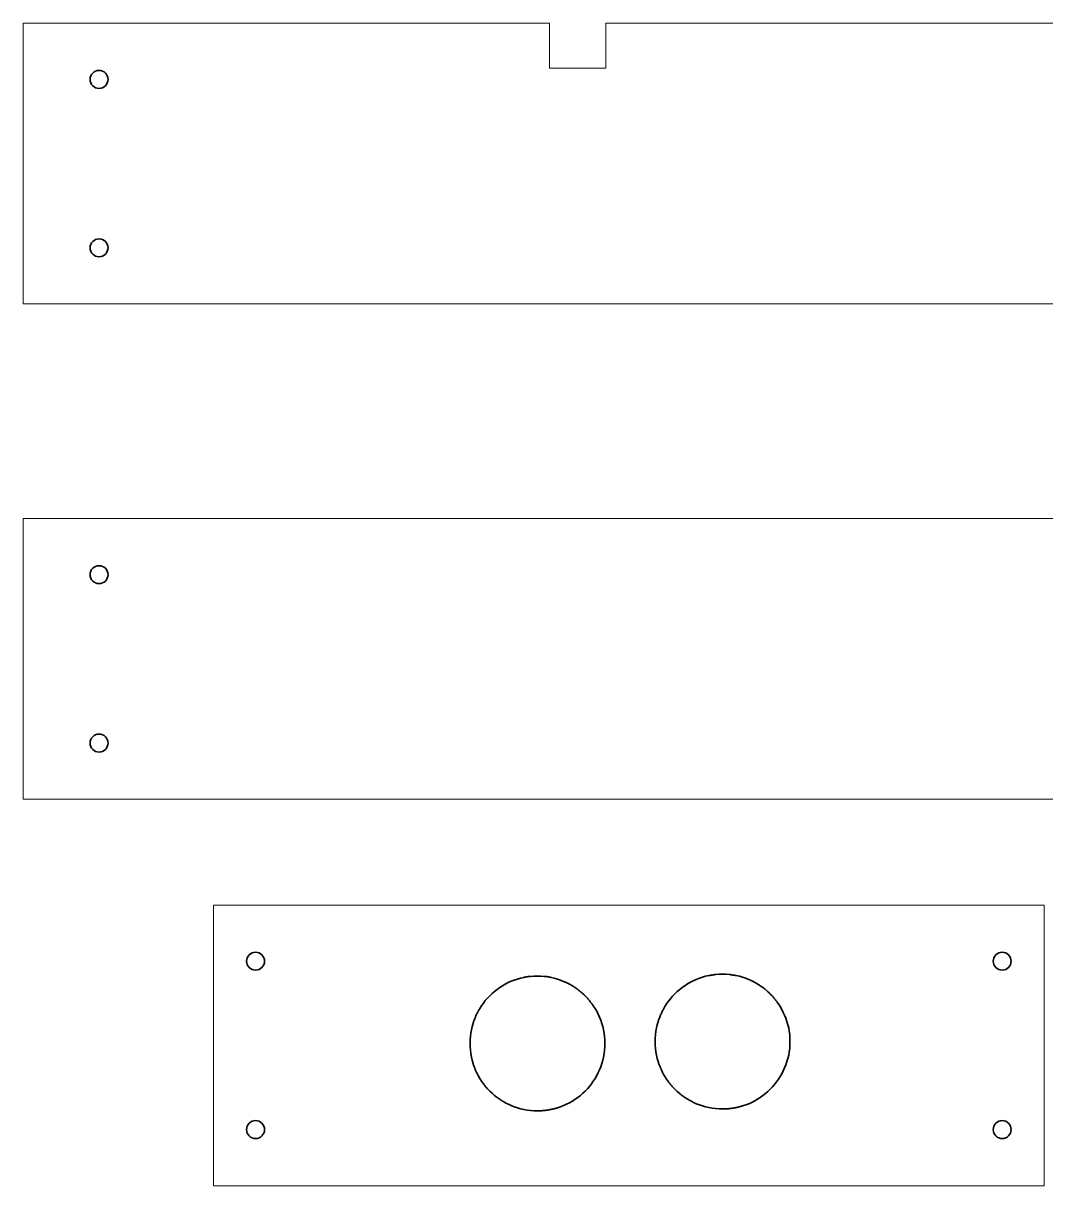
# Model space of a CAD drawing. Header units: millimetres. Extents: x 334 to 2107, y -1183 to 318.
# Drawn here: x 363.2 to 545.4, y -175.8 to 31.3 of the extents above; entities that cross this region are included whole.
import ezdxf

# ---------------------------------------------------------------- set-up
doc = ezdxf.new("R2010")
doc.units = ezdxf.units.MM
doc.header["$MEASUREMENT"] = 0
doc.layers.add('Layer 1', color=7, linetype='Continuous')

msp = doc.modelspace()

# ---------------------------------------------------------------- linework, layer by layer
at = {"layer": 'Layer 1', "color": 250, "lineweight": 18}
for points in [[(363.2197, -106.9572), (731.2197, -106.9572), (731.2197, -56.9572), (363.2197, -56.9572), (363.2197, -106.9572)], [(397.0974, -175.801), (545.0974, -175.801), (545.0974, -125.801), (397.0974, -125.801), (397.0974, -175.801)]]:
    msp.add_lwpolyline(points, close=True, dxfattribs=at)
msp.add_open_spline([(466.9697, 31.2624), (466.9697, 31.2624), (731.2197, 31.2624), (731.2197, 31.2624), (731.2197, 31.2624), (731.2197, -18.7376), (731.2197, -18.7376), (731.2197, -18.7376), (363.2197, -18.7376), (363.2197, -18.7376), (363.2197, -18.7376), (363.2197, 31.2624), (363.2197, 31.2624), (363.2197, 31.2624), (456.9697, 31.2624), (456.9697, 31.2624)], degree=3, knots=[0, 0, 0, 0, 0.2, 0.2, 0.2, 0.4, 0.4, 0.4, 0.6, 0.6, 0.6, 0.8, 0.8, 0.8, 1, 1, 1, 1], dxfattribs=at)
at = {"layer": 'Layer 1', "color": 250, "lineweight": 20}
msp.add_open_spline([(466.9697, 31.2624), (466.9697, 31.2624), (466.9697, 23.2624), (466.9697, 23.2624), (466.9697, 23.2624), (456.9697, 23.2624), (456.9697, 23.2624), (456.9697, 23.2624), (456.9697, 31.2624), (456.9697, 31.2624)], degree=3, knots=[0, 0, 0, 0, 0.33333333, 0.33333333, 0.33333333, 0.66666667, 0.66666667, 0.66666667, 1, 1, 1, 1], dxfattribs=at)
at = {"layer": 'Layer 1', "lineweight": 35}
for points in [[(378.3197, 21.2624), (378.3197, 22.1461), (377.6034, 22.8624), (376.7197, 22.8624), (375.836, 22.8624), (375.1197, 22.1461), (375.1197, 21.2624), (375.1197, 20.3787), (375.836, 19.6624), (376.7197, 19.6624), (377.6034, 19.6624), (378.3197, 20.3787), (378.3197, 21.2624)], [(378.3197, -8.7376), (378.3197, -7.8539), (377.6034, -7.1376), (376.7197, -7.1376), (375.836, -7.1376), (375.1197, -7.8539), (375.1197, -8.7376), (375.1197, -9.6213), (375.836, -10.3376), (376.7197, -10.3376), (377.6034, -10.3376), (378.3197, -9.6213), (378.3197, -8.7376)], [(378.3197, -66.9572), (378.3197, -66.0735), (377.6034, -65.3572), (376.7197, -65.3572), (375.836, -65.3572), (375.1197, -66.0735), (375.1197, -66.9572), (375.1197, -67.8409), (375.836, -68.5572), (376.7197, -68.5572), (377.6034, -68.5572), (378.3197, -67.8409), (378.3197, -66.9572)], [(378.3197, -96.9572), (378.3197, -96.0735), (377.6034, -95.3572), (376.7197, -95.3572), (375.836, -95.3572), (375.1197, -96.0735), (375.1197, -96.9572), (375.1197, -97.8409), (375.836, -98.5572), (376.7197, -98.5572), (377.6034, -98.5572), (378.3197, -97.8409), (378.3197, -96.9572)], [(406.1974, -135.801), (406.1974, -134.9173), (405.4811, -134.201), (404.5974, -134.201), (403.7137, -134.201), (402.9974, -134.9173), (402.9974, -135.801), (402.9974, -136.6847), (403.7137, -137.401), (404.5974, -137.401), (405.4811, -137.401), (406.1974, -136.6847), (406.1974, -135.801)], [(539.1974, -135.801), (539.1974, -134.9173), (538.4811, -134.201), (537.5974, -134.201), (536.7137, -134.201), (535.9974, -134.9173), (535.9974, -135.801), (535.9974, -136.6847), (536.7137, -137.401), (537.5974, -137.401), (538.4811, -137.401), (539.1974, -136.6847), (539.1974, -135.801)], [(406.1974, -165.801), (406.1974, -164.9173), (405.4811, -164.201), (404.5974, -164.201), (403.7137, -164.201), (402.9974, -164.9173), (402.9974, -165.801), (402.9974, -166.6847), (403.7137, -167.401), (404.5974, -167.401), (405.4811, -167.401), (406.1974, -166.6847), (406.1974, -165.801)], [(539.1974, -165.801), (539.1974, -164.9173), (538.4811, -164.201), (537.5974, -164.201), (536.7137, -164.201), (535.9974, -164.9173), (535.9974, -165.801), (535.9974, -166.6847), (536.7137, -167.401), (537.5974, -167.401), (538.4811, -167.401), (539.1974, -166.6847), (539.1974, -165.801)]]:
    msp.add_open_spline(points, degree=3, knots=[0, 0, 0, 0, 0.25, 0.25, 0.25, 0.5, 0.5, 0.5, 0.75, 0.75, 0.75, 1, 1, 1, 1], dxfattribs=at)
at = {"layer": 'Layer 1', "color": 250, "lineweight": 35}
for points in [[(454.8158, -138.4569), (454.8158, -138.4569), (454.1753, -138.4569), (454.1753, -138.4569), (454.1753, -138.4569), (453.5748, -138.517), (453.5748, -138.517), (453.5748, -138.517), (453.4548, -138.517), (453.4548, -138.517), (453.4548, -138.517), (453.3146, -138.537), (453.3146, -138.537), (453.3146, -138.537), (453.1345, -138.557), (453.1345, -138.557), (453.1345, -138.557), (452.9744, -138.597), (452.9744, -138.597), (452.9744, -138.597), (452.8142, -138.617), (452.8142, -138.617), (452.8142, -138.617), (452.6541, -138.6371), (452.6541, -138.6371), (452.6541, -138.6371), (452.5139, -138.6571), (452.5139, -138.6571), (452.5139, -138.6571), (452.3938, -138.6971), (452.3938, -138.6971), (452.3938, -138.6971), (451.7933, -138.8172), (451.7933, -138.8172), (451.7933, -138.8172), (451.2329, -138.9773), (451.2329, -138.9773), (451.2329, -138.9773), (450.6924, -139.1775), (450.6924, -139.1775), (450.6924, -139.1775), (450.1319, -139.3777), (450.1319, -139.3777), (450.1319, -139.3777), (449.5915, -139.6179), (449.5915, -139.6179), (449.5915, -139.6179), (449.0911, -139.8781), (449.0911, -139.8781), (449.0911, -139.8781), (448.5906, -140.1783), (448.5906, -140.1783), (448.5906, -140.1783), (448.0902, -140.4986), (448.0902, -140.4986), (448.0902, -140.4986), (447.6098, -140.8389), (447.6098, -140.8389), (447.6098, -140.8389), (447.1695, -141.1792), (447.1695, -141.1792), (447.1695, -141.1792), (446.7291, -141.5595), (446.7291, -141.5595), (446.7291, -141.5595), (446.3288, -141.9598), (446.3288, -141.9598), (446.3288, -141.9598), (445.9084, -142.3602), (445.9084, -142.3602), (445.9084, -142.3602), (445.5281, -142.8205), (445.5281, -142.8205), (445.5281, -142.8205), (445.1879, -143.2609), (445.1879, -143.2609), (445.1879, -143.2609), (444.8475, -143.7413), (444.8475, -143.7413), (444.8475, -143.7413), (444.5473, -144.2217), (444.5473, -144.2217), (444.5473, -144.2217), (444.4872, -144.3218), (444.4872, -144.3218), (444.4872, -144.3218), (444.4272, -144.4219), (444.4272, -144.4219), (444.4272, -144.4219), (444.3671, -144.5019), (444.3671, -144.5019), (444.3671, -144.5019), (444.3271, -144.602), (444.3271, -144.602), (444.3271, -144.602), (444.267, -144.7021), (444.267, -144.7021), (444.267, -144.7021), (444.227, -144.7822), (444.227, -144.7822), (444.227, -144.7822), (444.207, -144.8022), (444.207, -144.8022), (444.207, -144.8022), (444.207, -144.8222), (444.207, -144.8222), (444.207, -144.8222), (444.187, -144.8422), (444.187, -144.8422), (444.187, -144.8422), (444.187, -144.8622), (444.187, -144.8622), (444.187, -144.8622), (444.167, -144.8622), (444.167, -144.8622), (444.167, -144.8622), (444.167, -144.8823), (444.167, -144.8823), (444.167, -144.8823), (444.1469, -144.9023), (444.1469, -144.9023), (444.1469, -144.9023), (444.1469, -144.9223), (444.1469, -144.9223), (444.1469, -144.9223), (444.1269, -144.9623), (444.1269, -144.9623), (444.1269, -144.9623), (444.0669, -145.1024), (444.0669, -145.1024), (444.0669, -145.1024), (443.9868, -145.2426), (443.9868, -145.2426), (443.9868, -145.2426), (443.9268, -145.3827), (443.9268, -145.3827), (443.9268, -145.3827), (443.8667, -145.5228), (443.8667, -145.5228), (443.8667, -145.5228), (443.8267, -145.6229), (443.8267, -145.6229), (443.8267, -145.6229), (443.7667, -145.723), (443.7667, -145.723), (443.7667, -145.723), (443.7466, -145.763), (443.7466, -145.763), (443.7466, -145.763), (443.7066, -145.8631), (443.7066, -145.8631), (443.7066, -145.8631), (443.7066, -145.8831), (443.7066, -145.8831), (443.7066, -145.8831), (443.6465, -146.0232), (443.6465, -146.0232), (443.6465, -146.0232), (443.6066, -146.1633), (443.6066, -146.1633), (443.6066, -146.1633), (443.5464, -146.3235), (443.5464, -146.3235), (443.5464, -146.3235), (443.4864, -146.4836), (443.4864, -146.4836), (443.4864, -146.4836), (443.4263, -146.6237), (443.4263, -146.6237), (443.4263, -146.6237), (443.3863, -146.7638), (443.3863, -146.7638), (443.3863, -146.7638), (443.3463, -146.8839), (443.3463, -146.8839), (443.3463, -146.8839), (443.1861, -147.4444), (443.1861, -147.4444), (443.1861, -147.4444), (443.046, -148.0249), (443.046, -148.0249), (443.046, -148.0249), (442.9459, -148.6254), (442.9459, -148.6254), (442.9459, -148.6254), (442.8659, -149.2259), (442.8659, -149.2259), (442.8659, -149.2259), (442.8258, -149.8264), (442.8258, -149.8264), (442.8258, -149.8264), (442.8258, -149.9665), (442.8258, -149.9665), (442.8258, -149.9665), (442.8059, -150.1066), (442.8059, -150.1066), (442.8059, -150.1066), (442.8059, -150.2868), (442.8059, -150.2868), (442.8059, -150.2868), (442.8059, -150.4469), (442.8059, -150.4469), (442.8059, -150.4469), (442.8059, -150.627), (442.8059, -150.627), (442.8059, -150.627), (442.8059, -150.7872), (442.8059, -150.7872), (442.8059, -150.7872), (442.8258, -150.9273), (442.8258, -150.9273), (442.8258, -150.9273), (442.8258, -151.0674), (442.8258, -151.0674), (442.8258, -151.0674), (442.8659, -151.6679), (442.8659, -151.6679), (442.8659, -151.6679), (442.9459, -152.2684), (442.9459, -152.2684), (442.9459, -152.2684), (443.046, -152.8689), (443.046, -152.8689), (443.046, -152.8689), (443.1861, -153.4494), (443.1861, -153.4494), (443.1861, -153.4494), (443.3463, -154.0099), (443.3463, -154.0099), (443.3463, -154.0099), (443.3863, -154.13), (443.3863, -154.13), (443.3863, -154.13), (443.4263, -154.2701), (443.4263, -154.2701), (443.4263, -154.2701), (443.4864, -154.4302), (443.4864, -154.4302), (443.4864, -154.4302), (443.5464, -154.5703), (443.5464, -154.5703), (443.5464, -154.5703), (443.6066, -154.7305), (443.6066, -154.7305), (443.6066, -154.7305), (443.6465, -154.8706), (443.6465, -154.8706), (443.6465, -154.8706), (443.6866, -154.9707), (443.6866, -154.9707), (443.6866, -154.9707), (443.7266, -155.0707), (443.7266, -155.0707), (443.7266, -155.0707), (443.7466, -155.0908), (443.7466, -155.0908), (443.7466, -155.0908), (443.7466, -155.1308), (443.7466, -155.1308), (443.7466, -155.1308), (443.7667, -155.1508), (443.7667, -155.1508), (443.7667, -155.1508), (443.7667, -155.1708), (443.7667, -155.1708), (443.7667, -155.1708), (443.7866, -155.2109), (443.7866, -155.2109), (443.7866, -155.2109), (443.8067, -155.2309), (443.8067, -155.2309), (443.8067, -155.2309), (443.8067, -155.2509), (443.8067, -155.2509), (443.8067, -155.2509), (443.8267, -155.2709), (443.8267, -155.2709), (443.8267, -155.2709), (443.8667, -155.371), (443.8667, -155.371), (443.8667, -155.371), (443.9268, -155.5111), (443.9268, -155.5111), (443.9268, -155.5111), (443.9868, -155.6512), (443.9868, -155.6512), (443.9868, -155.6512), (444.0669, -155.7913), (444.0669, -155.7913), (444.0669, -155.7913), (444.1269, -155.9315), (444.1269, -155.9315), (444.1269, -155.9315), (444.207, -156.0716), (444.207, -156.0716), (444.207, -156.0716), (444.247, -156.1717), (444.247, -156.1717), (444.247, -156.1717), (444.5473, -156.6921), (444.5473, -156.6921), (444.5473, -156.6921), (444.8475, -157.1725), (444.8475, -157.1725), (444.8475, -157.1725), (445.1879, -157.6329), (445.1879, -157.6329), (445.1879, -157.6329), (445.2679, -157.733), (445.2679, -157.733), (445.2679, -157.733), (445.348, -157.833), (445.348, -157.833), (445.348, -157.833), (445.448, -157.9531), (445.448, -157.9531), (445.448, -157.9531), (445.5481, -158.0933), (445.5481, -158.0933), (445.5481, -158.0933), (445.6482, -158.2134), (445.6482, -158.2134), (445.6482, -158.2134), (445.7483, -158.3335), (445.7483, -158.3335), (445.7483, -158.3335), (445.8284, -158.4335), (445.8284, -158.4335), (445.8284, -158.4335), (445.9084, -158.5336), (445.9084, -158.5336), (445.9084, -158.5336), (446.3288, -158.954), (446.3288, -158.954), (446.3288, -158.954), (446.7291, -159.3343), (446.7291, -159.3343), (446.7291, -159.3343), (447.1695, -159.7146), (447.1695, -159.7146), (447.1695, -159.7146), (447.2695, -159.7947), (447.2695, -159.7947), (447.2695, -159.7947), (447.3696, -159.8747), (447.3696, -159.8747), (447.3696, -159.8747), (447.4897, -159.9748), (447.4897, -159.9748), (447.4897, -159.9748), (447.6298, -160.0749), (447.6298, -160.0749), (447.6298, -160.0749), (447.7499, -160.155), (447.7499, -160.155), (447.7499, -160.155), (447.8901, -160.2551), (447.8901, -160.2551), (447.8901, -160.2551), (447.9901, -160.3351), (447.9901, -160.3351), (447.9901, -160.3351), (448.0902, -160.3952), (448.0902, -160.3952), (448.0902, -160.3952), (448.2104, -160.4752), (448.2104, -160.4752), (448.2104, -160.4752), (448.3104, -160.5553), (448.3104, -160.5553), (448.3104, -160.5553), (448.4505, -160.6354), (448.4505, -160.6354), (448.4505, -160.6354), (448.5906, -160.7154), (448.5906, -160.7154), (448.5906, -160.7154), (448.7308, -160.7955), (448.7308, -160.7955), (448.7308, -160.7955), (448.8709, -160.8756), (448.8709, -160.8756), (448.8709, -160.8756), (448.9509, -160.9356), (448.9509, -160.9356), (448.9509, -160.9356), (449.031, -160.9757), (449.031, -160.9757), (449.031, -160.9757), (449.1311, -161.0357), (449.1311, -161.0357), (449.1311, -161.0357), (449.1911, -161.0757), (449.1911, -161.0757), (449.1911, -161.0757), (449.3313, -161.1358), (449.3313, -161.1358), (449.3313, -161.1358), (449.4514, -161.1958), (449.4514, -161.1958), (449.4514, -161.1958), (449.6115, -161.2759), (449.6115, -161.2759), (449.6115, -161.2759), (449.7516, -161.336), (449.7516, -161.336), (449.7516, -161.336), (449.8917, -161.396), (449.8917, -161.396), (449.8917, -161.396), (450.0318, -161.4561), (450.0318, -161.4561), (450.0318, -161.4561), (450.1319, -161.5161), (450.1319, -161.5161), (450.1319, -161.5161), (450.6924, -161.7363), (450.6924, -161.7363), (450.6924, -161.7363), (451.2329, -161.9164), (451.2329, -161.9164), (451.2329, -161.9164), (451.7933, -162.0766), (451.7933, -162.0766), (451.7933, -162.0766), (452.3938, -162.2167), (452.3938, -162.2167), (452.3938, -162.2167), (452.9744, -162.3168), (452.9744, -162.3168), (452.9744, -162.3168), (453.5748, -162.3968), (453.5748, -162.3968), (453.5748, -162.3968), (454.1753, -162.4569), (454.1753, -162.4569), (454.1753, -162.4569), (454.3154, -162.4569), (454.3154, -162.4569), (454.3154, -162.4569), (454.4755, -162.4569), (454.4755, -162.4569), (454.4755, -162.4569), (454.6357, -162.4569), (454.6357, -162.4569), (454.6357, -162.4569), (454.7958, -162.4569), (454.7958, -162.4569), (454.7958, -162.4569), (454.976, -162.4569), (454.976, -162.4569), (454.976, -162.4569), (455.1361, -162.4569), (455.1361, -162.4569), (455.1361, -162.4569), (455.2362, -162.4569), (455.2362, -162.4569), (455.2362, -162.4569), (455.3564, -162.4569), (455.3564, -162.4569), (455.3564, -162.4569), (455.4564, -162.4369), (455.4564, -162.4369), (455.4564, -162.4369), (455.5165, -162.4369), (455.5165, -162.4369), (455.5165, -162.4369), (455.6365, -162.4369), (455.6365, -162.4369), (455.6365, -162.4369), (455.6966, -162.4169), (455.6966, -162.4169), (455.6966, -162.4169), (455.8567, -162.4169), (455.8567, -162.4169), (455.8567, -162.4169), (456.0368, -162.3968), (456.0368, -162.3968), (456.0368, -162.3968), (456.197, -162.3768), (456.197, -162.3768), (456.197, -162.3768), (456.3571, -162.3568), (456.3571, -162.3568), (456.3571, -162.3568), (456.5172, -162.3368), (456.5172, -162.3368), (456.5172, -162.3368), (456.6374, -162.3168), (456.6374, -162.3168), (456.6374, -162.3168), (456.7374, -162.3168), (456.7374, -162.3168), (456.7374, -162.3168), (456.7574, -162.2968), (456.7574, -162.2968), (456.7574, -162.2968), (456.8976, -162.2767), (456.8976, -162.2767), (456.8976, -162.2767), (457.0577, -162.2367), (457.0577, -162.2367), (457.0577, -162.2367), (457.2178, -162.2167), (457.2178, -162.2167), (457.2178, -162.2167), (457.378, -162.1767), (457.378, -162.1767), (457.378, -162.1767), (457.5381, -162.1366), (457.5381, -162.1366), (457.5381, -162.1366), (457.6582, -162.1166), (457.6582, -162.1166), (457.6582, -162.1166), (457.7783, -162.0766), (457.7783, -162.0766), (457.7783, -162.0766), (457.9384, -162.0365), (457.9384, -162.0365), (457.9384, -162.0365), (458.0385, -162.0165), (458.0385, -162.0165), (458.0385, -162.0165), (458.1586, -161.9765), (458.1586, -161.9765), (458.1586, -161.9765), (458.2587, -161.9565), (458.2587, -161.9565), (458.2587, -161.9565), (458.3789, -161.9164), (458.3789, -161.9164), (458.3789, -161.9164), (458.9393, -161.7363), (458.9393, -161.7363), (458.9393, -161.7363), (459.4797, -161.5161), (459.4797, -161.5161), (459.4797, -161.5161), (460.0001, -161.2759), (460.0001, -161.2759), (460.0001, -161.2759), (460.5406, -161.0157), (460.5406, -161.0157), (460.5406, -161.0157), (461.041, -160.7355), (461.041, -160.7355), (461.041, -160.7355), (461.5214, -160.3952), (461.5214, -160.3952), (461.5214, -160.3952), (461.9818, -160.0749), (461.9818, -160.0749), (461.9818, -160.0749), (462.4622, -159.7146), (462.4622, -159.7146), (462.4622, -159.7146), (462.8826, -159.3343), (462.8826, -159.3343), (462.8826, -159.3343), (463.303, -158.954), (463.303, -158.954), (463.303, -158.954), (463.7032, -158.5336), (463.7032, -158.5336), (463.7032, -158.5336), (464.0635, -158.0933), (464.0635, -158.0933), (464.0635, -158.0933), (464.4439, -157.6329), (464.4439, -157.6329), (464.4439, -157.6329), (464.7641, -157.1725), (464.7641, -157.1725), (464.7641, -157.1725), (465.0844, -156.6921), (465.0844, -156.6921), (465.0844, -156.6921), (465.3647, -156.1717), (465.3647, -156.1717), (465.3647, -156.1717), (465.6248, -155.6512), (465.6248, -155.6512), (465.6248, -155.6512), (465.865, -155.1308), (465.865, -155.1308), (465.865, -155.1308), (466.0852, -154.5903), (466.0852, -154.5903), (466.0852, -154.5903), (466.2654, -154.0099), (466.2654, -154.0099), (466.2654, -154.0099), (466.4455, -153.4494), (466.4455, -153.4494), (466.4455, -153.4494), (466.5856, -152.8689), (466.5856, -152.8689), (466.5856, -152.8689), (466.6857, -152.2684), (466.6857, -152.2684), (466.6857, -152.2684), (466.7658, -151.6679), (466.7658, -151.6679), (466.7658, -151.6679), (466.8059, -151.0674), (466.8059, -151.0674), (466.8059, -151.0674), (466.8059, -150.9273), (466.8059, -150.9273), (466.8059, -150.9273), (466.8059, -150.7872), (466.8059, -150.7872), (466.8059, -150.7872), (466.8059, -150.627), (466.8059, -150.627), (466.8059, -150.627), (466.8059, -150.4469), (466.8059, -150.4469), (466.8059, -150.4469), (466.8059, -150.2868), (466.8059, -150.2868), (466.8059, -150.2868), (466.8059, -150.1066), (466.8059, -150.1066), (466.8059, -150.1066), (466.8059, -149.9665), (466.8059, -149.9665), (466.8059, -149.9665), (466.8059, -149.8264), (466.8059, -149.8264), (466.8059, -149.8264), (466.7658, -149.2259), (466.7658, -149.2259), (466.7658, -149.2259), (466.6857, -148.6254), (466.6857, -148.6254), (466.6857, -148.6254), (466.5856, -148.0249), (466.5856, -148.0249), (466.5856, -148.0249), (466.4455, -147.4444), (466.4455, -147.4444), (466.4455, -147.4444), (466.2654, -146.8839), (466.2654, -146.8839), (466.2654, -146.8839), (466.0852, -146.3034), (466.0852, -146.3034), (466.0852, -146.3034), (465.865, -145.763), (465.865, -145.763), (465.865, -145.763), (465.6248, -145.2426), (465.6248, -145.2426), (465.6248, -145.2426), (465.3647, -144.7221), (465.3647, -144.7221), (465.3647, -144.7221), (465.0844, -144.2217), (465.0844, -144.2217), (465.0844, -144.2217), (464.7641, -143.7413), (464.7641, -143.7413), (464.7641, -143.7413), (464.6841, -143.6412), (464.6841, -143.6412), (464.6841, -143.6412), (464.604, -143.5211), (464.604, -143.5211), (464.604, -143.5211), (464.5239, -143.401), (464.5239, -143.401), (464.5239, -143.401), (464.4238, -143.2809), (464.4238, -143.2809), (464.4238, -143.2809), (464.3238, -143.1408), (464.3238, -143.1408), (464.3238, -143.1408), (464.2237, -143.0207), (464.2237, -143.0207), (464.2237, -143.0207), (464.1436, -142.9006), (464.1436, -142.9006), (464.1436, -142.9006), (464.0635, -142.8205), (464.0635, -142.8205), (464.0635, -142.8205), (464.0035, -142.7205), (464.0035, -142.7205), (464.0035, -142.7205), (463.9034, -142.6204), (463.9034, -142.6204), (463.9034, -142.6204), (463.8033, -142.5003), (463.8033, -142.5003), (463.8033, -142.5003), (463.7032, -142.3802), (463.7032, -142.3802), (463.7032, -142.3802), (463.5831, -142.2601), (463.5831, -142.2601), (463.5831, -142.2601), (463.4831, -142.16), (463.4831, -142.16), (463.4831, -142.16), (463.423, -142.0799), (463.423, -142.0799), (463.423, -142.0799), (463.3429, -141.9999), (463.3429, -141.9999), (463.3429, -141.9999), (463.3429, -141.9999), (463.3429, -141.9999), (463.3429, -141.9999), (463.3229, -141.9798), (463.3229, -141.9798), (463.3229, -141.9798), (463.303, -141.9798), (463.303, -141.9798), (463.303, -141.9798), (463.2829, -141.9598), (463.2829, -141.9598), (463.2829, -141.9598), (463.2629, -141.9398), (463.2629, -141.9398), (463.2629, -141.9398), (463.2629, -141.9198), (463.2629, -141.9198), (463.2629, -141.9198), (463.2429, -141.8998), (463.2429, -141.8998), (463.2429, -141.8998), (463.2228, -141.8798), (463.2228, -141.8798), (463.2228, -141.8798), (463.1428, -141.8197), (463.1428, -141.8197), (463.1428, -141.8197), (463.0627, -141.7396), (463.0627, -141.7396), (463.0627, -141.7396), (462.9827, -141.6596), (462.9827, -141.6596), (462.9827, -141.6596), (462.9026, -141.5795), (462.9026, -141.5795), (462.9026, -141.5795), (462.8226, -141.5195), (462.8226, -141.5195), (462.8226, -141.5195), (462.7825, -141.4794), (462.7825, -141.4794), (462.7825, -141.4794), (462.7024, -141.3994), (462.7024, -141.3994), (462.7024, -141.3994), (462.6824, -141.3994), (462.6824, -141.3994), (462.6824, -141.3994), (462.5623, -141.2993), (462.5623, -141.2993), (462.5623, -141.2993), (462.4422, -141.1992), (462.4422, -141.1992), (462.4422, -141.1992), (462.3221, -141.0791), (462.3221, -141.0791), (462.3221, -141.0791), (462.202, -140.999), (462.202, -140.999), (462.202, -140.999), (462.0819, -140.8989), (462.0819, -140.8989), (462.0819, -140.8989), (461.9818, -140.8389), (461.9818, -140.8389), (461.9818, -140.8389), (461.8817, -140.7588), (461.8817, -140.7588), (461.8817, -140.7588), (461.7816, -140.6788), (461.7816, -140.6788), (461.7816, -140.6788), (461.6415, -140.5987), (461.6415, -140.5987), (461.6415, -140.5987), (461.5214, -140.4986), (461.5214, -140.4986), (461.5214, -140.4986), (461.3813, -140.4185), (461.3813, -140.4185), (461.3813, -140.4185), (461.2612, -140.3185), (461.2612, -140.3185), (461.2612, -140.3185), (461.1811, -140.2784), (461.1811, -140.2784), (461.1811, -140.2784), (461.0811, -140.2184), (461.0811, -140.2184), (461.0811, -140.2184), (460.981, -140.1583), (460.981, -140.1583), (460.981, -140.1583), (460.9409, -140.1183), (460.9409, -140.1183), (460.9409, -140.1183), (460.8008, -140.0582), (460.8008, -140.0582), (460.8008, -140.0582), (460.6607, -139.9782), (460.6607, -139.9782), (460.6607, -139.9782), (460.5206, -139.8981), (460.5206, -139.8981), (460.5206, -139.8981), (460.3805, -139.818), (460.3805, -139.818), (460.3805, -139.818), (460.2403, -139.738), (460.2403, -139.738), (460.2403, -139.738), (460.1603, -139.6979), (460.1603, -139.6979), (460.1603, -139.6979), (460.0602, -139.6579), (460.0602, -139.6579), (460.0602, -139.6579), (460.0402, -139.6379), (460.0402, -139.6379), (460.0402, -139.6379), (460.0202, -139.6179), (460.0202, -139.6179), (460.0202, -139.6179), (459.9801, -139.6179), (459.9801, -139.6179), (459.9801, -139.6179), (459.9602, -139.5979), (459.9602, -139.5979), (459.9602, -139.5979), (459.9201, -139.5778), (459.9201, -139.5778), (459.9201, -139.5778), (459.9001, -139.5778), (459.9001, -139.5778), (459.9001, -139.5778), (459.88, -139.5578), (459.88, -139.5578), (459.88, -139.5578), (459.84, -139.5578), (459.84, -139.5578), (459.84, -139.5578), (459.7599, -139.5178), (459.7599, -139.5178), (459.7599, -139.5178), (459.6198, -139.4577), (459.6198, -139.4577), (459.6198, -139.4577), (459.4797, -139.3977), (459.4797, -139.3977), (459.4797, -139.3977), (459.3196, -139.3376), (459.3196, -139.3376), (459.3196, -139.3376), (459.1795, -139.2776), (459.1795, -139.2776), (459.1795, -139.2776), (459.0393, -139.2175), (459.0393, -139.2175), (459.0393, -139.2175), (458.9393, -139.1775), (458.9393, -139.1775), (458.9393, -139.1775), (458.3789, -138.9773), (458.3789, -138.9773), (458.3789, -138.9773), (457.7983, -138.8172), (457.7983, -138.8172), (457.7983, -138.8172), (457.2378, -138.6971), (457.2378, -138.6971), (457.2378, -138.6971), (457.1177, -138.6571), (457.1177, -138.6571), (457.1177, -138.6571), (456.9576, -138.6371), (456.9576, -138.6371), (456.9576, -138.6371), (456.7975, -138.617), (456.7975, -138.617), (456.7975, -138.617), (456.6374, -138.597), (456.6374, -138.597), (456.6374, -138.597), (456.4773, -138.557), (456.4773, -138.557), (456.4773, -138.557), (456.3172, -138.537), (456.3172, -138.537), (456.3172, -138.537), (456.177, -138.517), (456.177, -138.517), (456.177, -138.517), (456.0368, -138.517), (456.0368, -138.517), (456.0368, -138.517), (455.4163, -138.4569), (455.4163, -138.4569), (455.4163, -138.4569), (454.8158, -138.4569), (454.8158, -138.4569)], [(487.7949, -138.1266), (487.7949, -138.1266), (487.1544, -138.1266), (487.1544, -138.1266), (487.1544, -138.1266), (486.5539, -138.1867), (486.5539, -138.1867), (486.5539, -138.1867), (486.4339, -138.1867), (486.4339, -138.1867), (486.4339, -138.1867), (486.2937, -138.2067), (486.2937, -138.2067), (486.2937, -138.2067), (486.1136, -138.2267), (486.1136, -138.2267), (486.1136, -138.2267), (485.9535, -138.2667), (485.9535, -138.2667), (485.9535, -138.2667), (485.7933, -138.2867), (485.7933, -138.2867), (485.7933, -138.2867), (485.6332, -138.3068), (485.6332, -138.3068), (485.6332, -138.3068), (485.493, -138.3268), (485.493, -138.3268), (485.493, -138.3268), (485.3729, -138.3668), (485.3729, -138.3668), (485.3729, -138.3668), (484.7724, -138.4869), (484.7724, -138.4869), (484.7724, -138.4869), (484.212, -138.647), (484.212, -138.647), (484.212, -138.647), (483.6715, -138.8472), (483.6715, -138.8472), (483.6715, -138.8472), (483.111, -139.0474), (483.111, -139.0474), (483.111, -139.0474), (482.5706, -139.2876), (482.5706, -139.2876), (482.5706, -139.2876), (482.0702, -139.5478), (482.0702, -139.5478), (482.0702, -139.5478), (481.5697, -139.848), (481.5697, -139.848), (481.5697, -139.848), (481.0693, -140.1683), (481.0693, -140.1683), (481.0693, -140.1683), (480.5889, -140.5086), (480.5889, -140.5086), (480.5889, -140.5086), (480.1486, -140.8489), (480.1486, -140.8489), (480.1486, -140.8489), (479.7082, -141.2292), (479.7082, -141.2292), (479.7082, -141.2292), (479.3079, -141.6295), (479.3079, -141.6295), (479.3079, -141.6295), (478.8875, -142.0299), (478.8875, -142.0299), (478.8875, -142.0299), (478.5072, -142.4902), (478.5072, -142.4902), (478.5072, -142.4902), (478.167, -142.9306), (478.167, -142.9306), (478.167, -142.9306), (477.8266, -143.411), (477.8266, -143.411), (477.8266, -143.411), (477.5264, -143.8914), (477.5264, -143.8914), (477.5264, -143.8914), (477.4663, -143.9915), (477.4663, -143.9915), (477.4663, -143.9915), (477.4063, -144.0916), (477.4063, -144.0916), (477.4063, -144.0916), (477.3462, -144.1716), (477.3462, -144.1716), (477.3462, -144.1716), (477.3062, -144.2717), (477.3062, -144.2717), (477.3062, -144.2717), (477.2461, -144.3718), (477.2461, -144.3718), (477.2461, -144.3718), (477.2061, -144.4519), (477.2061, -144.4519), (477.2061, -144.4519), (477.1861, -144.4719), (477.1861, -144.4719), (477.1861, -144.4719), (477.1861, -144.4919), (477.1861, -144.4919), (477.1861, -144.4919), (477.1661, -144.5119), (477.1661, -144.5119), (477.1661, -144.5119), (477.1661, -144.5319), (477.1661, -144.5319), (477.1661, -144.5319), (477.1461, -144.5319), (477.1461, -144.5319), (477.1461, -144.5319), (477.1461, -144.552), (477.1461, -144.552), (477.1461, -144.552), (477.126, -144.572), (477.126, -144.572), (477.126, -144.572), (477.126, -144.592), (477.126, -144.592), (477.126, -144.592), (477.106, -144.632), (477.106, -144.632), (477.106, -144.632), (477.046, -144.7721), (477.046, -144.7721), (477.046, -144.7721), (476.9659, -144.9123), (476.9659, -144.9123), (476.9659, -144.9123), (476.9059, -145.0524), (476.9059, -145.0524), (476.9059, -145.0524), (476.8458, -145.1925), (476.8458, -145.1925), (476.8458, -145.1925), (476.8058, -145.2926), (476.8058, -145.2926), (476.8058, -145.2926), (476.7458, -145.3927), (476.7458, -145.3927), (476.7458, -145.3927), (476.7257, -145.4327), (476.7257, -145.4327), (476.7257, -145.4327), (476.6857, -145.5328), (476.6857, -145.5328), (476.6857, -145.5328), (476.6857, -145.5528), (476.6857, -145.5528), (476.6857, -145.5528), (476.6256, -145.6929), (476.6256, -145.6929), (476.6256, -145.6929), (476.5857, -145.833), (476.5857, -145.833), (476.5857, -145.833), (476.5255, -145.9932), (476.5255, -145.9932), (476.5255, -145.9932), (476.4655, -146.1533), (476.4655, -146.1533), (476.4655, -146.1533), (476.4054, -146.2934), (476.4054, -146.2934), (476.4054, -146.2934), (476.3654, -146.4335), (476.3654, -146.4335), (476.3654, -146.4335), (476.3254, -146.5536), (476.3254, -146.5536), (476.3254, -146.5536), (476.1652, -147.1141), (476.1652, -147.1141), (476.1652, -147.1141), (476.0251, -147.6946), (476.0251, -147.6946), (476.0251, -147.6946), (475.925, -148.2951), (475.925, -148.2951), (475.925, -148.2951), (475.845, -148.8956), (475.845, -148.8956), (475.845, -148.8956), (475.8049, -149.4961), (475.8049, -149.4961), (475.8049, -149.4961), (475.8049, -149.6362), (475.8049, -149.6362), (475.8049, -149.6362), (475.785, -149.7763), (475.785, -149.7763), (475.785, -149.7763), (475.785, -149.9565), (475.785, -149.9565), (475.785, -149.9565), (475.785, -150.1166), (475.785, -150.1166), (475.785, -150.1166), (475.785, -150.2967), (475.785, -150.2967), (475.785, -150.2967), (475.785, -150.4569), (475.785, -150.4569), (475.785, -150.4569), (475.8049, -150.597), (475.8049, -150.597), (475.8049, -150.597), (475.8049, -150.7371), (475.8049, -150.7371), (475.8049, -150.7371), (475.845, -151.3376), (475.845, -151.3376), (475.845, -151.3376), (475.925, -151.9381), (475.925, -151.9381), (475.925, -151.9381), (476.0251, -152.5386), (476.0251, -152.5386), (476.0251, -152.5386), (476.1652, -153.1191), (476.1652, -153.1191), (476.1652, -153.1191), (476.3254, -153.6796), (476.3254, -153.6796), (476.3254, -153.6796), (476.3654, -153.7997), (476.3654, -153.7997), (476.3654, -153.7997), (476.4054, -153.9398), (476.4054, -153.9398), (476.4054, -153.9398), (476.4655, -154.0999), (476.4655, -154.0999), (476.4655, -154.0999), (476.5255, -154.24), (476.5255, -154.24), (476.5255, -154.24), (476.5857, -154.4002), (476.5857, -154.4002), (476.5857, -154.4002), (476.6256, -154.5403), (476.6256, -154.5403), (476.6256, -154.5403), (476.6657, -154.6404), (476.6657, -154.6404), (476.6657, -154.6404), (476.7057, -154.7404), (476.7057, -154.7404), (476.7057, -154.7404), (476.7257, -154.7605), (476.7257, -154.7605), (476.7257, -154.7605), (476.7257, -154.8005), (476.7257, -154.8005), (476.7257, -154.8005), (476.7458, -154.8205), (476.7458, -154.8205), (476.7458, -154.8205), (476.7458, -154.8405), (476.7458, -154.8405), (476.7458, -154.8405), (476.7657, -154.8806), (476.7657, -154.8806), (476.7657, -154.8806), (476.7858, -154.9006), (476.7858, -154.9006), (476.7858, -154.9006), (476.7858, -154.9206), (476.7858, -154.9206), (476.7858, -154.9206), (476.8058, -154.9406), (476.8058, -154.9406), (476.8058, -154.9406), (476.8458, -155.0407), (476.8458, -155.0407), (476.8458, -155.0407), (476.9059, -155.1808), (476.9059, -155.1808), (476.9059, -155.1808), (476.9659, -155.3209), (476.9659, -155.3209), (476.9659, -155.3209), (477.046, -155.461), (477.046, -155.461), (477.046, -155.461), (477.106, -155.6012), (477.106, -155.6012), (477.106, -155.6012), (477.1861, -155.7413), (477.1861, -155.7413), (477.1861, -155.7413), (477.2261, -155.8414), (477.2261, -155.8414), (477.2261, -155.8414), (477.5264, -156.3618), (477.5264, -156.3618), (477.5264, -156.3618), (477.8266, -156.8422), (477.8266, -156.8422), (477.8266, -156.8422), (478.167, -157.3026), (478.167, -157.3026), (478.167, -157.3026), (478.247, -157.4027), (478.247, -157.4027), (478.247, -157.4027), (478.3271, -157.5027), (478.3271, -157.5027), (478.3271, -157.5027), (478.4271, -157.6228), (478.4271, -157.6228), (478.4271, -157.6228), (478.5272, -157.763), (478.5272, -157.763), (478.5272, -157.763), (478.6273, -157.8831), (478.6273, -157.8831), (478.6273, -157.8831), (478.7274, -158.0032), (478.7274, -158.0032), (478.7274, -158.0032), (478.8075, -158.1032), (478.8075, -158.1032), (478.8075, -158.1032), (478.8875, -158.2033), (478.8875, -158.2033), (478.8875, -158.2033), (479.3079, -158.6237), (479.3079, -158.6237), (479.3079, -158.6237), (479.7082, -159.004), (479.7082, -159.004), (479.7082, -159.004), (480.1486, -159.3843), (480.1486, -159.3843), (480.1486, -159.3843), (480.2486, -159.4644), (480.2486, -159.4644), (480.2486, -159.4644), (480.3487, -159.5444), (480.3487, -159.5444), (480.3487, -159.5444), (480.4688, -159.6445), (480.4688, -159.6445), (480.4688, -159.6445), (480.6089, -159.7446), (480.6089, -159.7446), (480.6089, -159.7446), (480.729, -159.8247), (480.729, -159.8247), (480.729, -159.8247), (480.8692, -159.9248), (480.8692, -159.9248), (480.8692, -159.9248), (480.9692, -160.0048), (480.9692, -160.0048), (480.9692, -160.0048), (481.0693, -160.0649), (481.0693, -160.0649), (481.0693, -160.0649), (481.1895, -160.1449), (481.1895, -160.1449), (481.1895, -160.1449), (481.2895, -160.225), (481.2895, -160.225), (481.2895, -160.225), (481.4296, -160.3051), (481.4296, -160.3051), (481.4296, -160.3051), (481.5697, -160.3851), (481.5697, -160.3851), (481.5697, -160.3851), (481.7099, -160.4652), (481.7099, -160.4652), (481.7099, -160.4652), (481.85, -160.5453), (481.85, -160.5453), (481.85, -160.5453), (481.93, -160.6053), (481.93, -160.6053), (481.93, -160.6053), (482.0101, -160.6454), (482.0101, -160.6454), (482.0101, -160.6454), (482.1102, -160.7054), (482.1102, -160.7054), (482.1102, -160.7054), (482.1702, -160.7454), (482.1702, -160.7454), (482.1702, -160.7454), (482.3104, -160.8055), (482.3104, -160.8055), (482.3104, -160.8055), (482.4305, -160.8655), (482.4305, -160.8655), (482.4305, -160.8655), (482.5906, -160.9456), (482.5906, -160.9456), (482.5906, -160.9456), (482.7307, -161.0057), (482.7307, -161.0057), (482.7307, -161.0057), (482.8708, -161.0657), (482.8708, -161.0657), (482.8708, -161.0657), (483.0109, -161.1258), (483.0109, -161.1258), (483.0109, -161.1258), (483.111, -161.1858), (483.111, -161.1858), (483.111, -161.1858), (483.6715, -161.406), (483.6715, -161.406), (483.6715, -161.406), (484.212, -161.5861), (484.212, -161.5861), (484.212, -161.5861), (484.7724, -161.7463), (484.7724, -161.7463), (484.7724, -161.7463), (485.3729, -161.8864), (485.3729, -161.8864), (485.3729, -161.8864), (485.9535, -161.9865), (485.9535, -161.9865), (485.9535, -161.9865), (486.5539, -162.0665), (486.5539, -162.0665), (486.5539, -162.0665), (487.1544, -162.1266), (487.1544, -162.1266), (487.1544, -162.1266), (487.2945, -162.1266), (487.2945, -162.1266), (487.2945, -162.1266), (487.4546, -162.1266), (487.4546, -162.1266), (487.4546, -162.1266), (487.6148, -162.1266), (487.6148, -162.1266), (487.6148, -162.1266), (487.7749, -162.1266), (487.7749, -162.1266), (487.7749, -162.1266), (487.9551, -162.1266), (487.9551, -162.1266), (487.9551, -162.1266), (488.1152, -162.1266), (488.1152, -162.1266), (488.1152, -162.1266), (488.2153, -162.1266), (488.2153, -162.1266), (488.2153, -162.1266), (488.3355, -162.1266), (488.3355, -162.1266), (488.3355, -162.1266), (488.4355, -162.1066), (488.4355, -162.1066), (488.4355, -162.1066), (488.4956, -162.1066), (488.4956, -162.1066), (488.4956, -162.1066), (488.6156, -162.1066), (488.6156, -162.1066), (488.6156, -162.1066), (488.6757, -162.0866), (488.6757, -162.0866), (488.6757, -162.0866), (488.8358, -162.0866), (488.8358, -162.0866), (488.8358, -162.0866), (489.0159, -162.0665), (489.0159, -162.0665), (489.0159, -162.0665), (489.1761, -162.0465), (489.1761, -162.0465), (489.1761, -162.0465), (489.3362, -162.0265), (489.3362, -162.0265), (489.3362, -162.0265), (489.4963, -162.0065), (489.4963, -162.0065), (489.4963, -162.0065), (489.6165, -161.9865), (489.6165, -161.9865), (489.6165, -161.9865), (489.7165, -161.9865), (489.7165, -161.9865), (489.7165, -161.9865), (489.7365, -161.9665), (489.7365, -161.9665), (489.7365, -161.9665), (489.8767, -161.9464), (489.8767, -161.9464), (489.8767, -161.9464), (490.0368, -161.9064), (490.0368, -161.9064), (490.0368, -161.9064), (490.1969, -161.8864), (490.1969, -161.8864), (490.1969, -161.8864), (490.3571, -161.8464), (490.3571, -161.8464), (490.3571, -161.8464), (490.5172, -161.8063), (490.5172, -161.8063), (490.5172, -161.8063), (490.6373, -161.7863), (490.6373, -161.7863), (490.6373, -161.7863), (490.7574, -161.7463), (490.7574, -161.7463), (490.7574, -161.7463), (490.9175, -161.7062), (490.9175, -161.7062), (490.9175, -161.7062), (491.0176, -161.6862), (491.0176, -161.6862), (491.0176, -161.6862), (491.1377, -161.6462), (491.1377, -161.6462), (491.1377, -161.6462), (491.2378, -161.6262), (491.2378, -161.6262), (491.2378, -161.6262), (491.358, -161.5861), (491.358, -161.5861), (491.358, -161.5861), (491.9184, -161.406), (491.9184, -161.406), (491.9184, -161.406), (492.4588, -161.1858), (492.4588, -161.1858), (492.4588, -161.1858), (492.9792, -160.9456), (492.9792, -160.9456), (492.9792, -160.9456), (493.5197, -160.6854), (493.5197, -160.6854), (493.5197, -160.6854), (494.0201, -160.4052), (494.0201, -160.4052), (494.0201, -160.4052), (494.5005, -160.0649), (494.5005, -160.0649), (494.5005, -160.0649), (494.9609, -159.7446), (494.9609, -159.7446), (494.9609, -159.7446), (495.4413, -159.3843), (495.4413, -159.3843), (495.4413, -159.3843), (495.8617, -159.004), (495.8617, -159.004), (495.8617, -159.004), (496.2821, -158.6237), (496.2821, -158.6237), (496.2821, -158.6237), (496.6823, -158.2033), (496.6823, -158.2033), (496.6823, -158.2033), (497.0426, -157.763), (497.0426, -157.763), (497.0426, -157.763), (497.423, -157.3026), (497.423, -157.3026), (497.423, -157.3026), (497.7432, -156.8422), (497.7432, -156.8422), (497.7432, -156.8422), (498.0635, -156.3618), (498.0635, -156.3618), (498.0635, -156.3618), (498.3438, -155.8414), (498.3438, -155.8414), (498.3438, -155.8414), (498.6039, -155.3209), (498.6039, -155.3209), (498.6039, -155.3209), (498.8441, -154.8005), (498.8441, -154.8005), (498.8441, -154.8005), (499.0643, -154.26), (499.0643, -154.26), (499.0643, -154.26), (499.2445, -153.6796), (499.2445, -153.6796), (499.2445, -153.6796), (499.4246, -153.1191), (499.4246, -153.1191), (499.4246, -153.1191), (499.5647, -152.5386), (499.5647, -152.5386), (499.5647, -152.5386), (499.6648, -151.9381), (499.6648, -151.9381), (499.6648, -151.9381), (499.7449, -151.3376), (499.7449, -151.3376), (499.7449, -151.3376), (499.785, -150.7371), (499.785, -150.7371), (499.785, -150.7371), (499.785, -150.597), (499.785, -150.597), (499.785, -150.597), (499.785, -150.4569), (499.785, -150.4569), (499.785, -150.4569), (499.785, -150.2967), (499.785, -150.2967), (499.785, -150.2967), (499.785, -150.1166), (499.785, -150.1166), (499.785, -150.1166), (499.785, -149.9565), (499.785, -149.9565), (499.785, -149.9565), (499.785, -149.7763), (499.785, -149.7763), (499.785, -149.7763), (499.785, -149.6362), (499.785, -149.6362), (499.785, -149.6362), (499.785, -149.4961), (499.785, -149.4961), (499.785, -149.4961), (499.7449, -148.8956), (499.7449, -148.8956), (499.7449, -148.8956), (499.6648, -148.2951), (499.6648, -148.2951), (499.6648, -148.2951), (499.5647, -147.6946), (499.5647, -147.6946), (499.5647, -147.6946), (499.4246, -147.1141), (499.4246, -147.1141), (499.4246, -147.1141), (499.2445, -146.5536), (499.2445, -146.5536), (499.2445, -146.5536), (499.0643, -145.9731), (499.0643, -145.9731), (499.0643, -145.9731), (498.8441, -145.4327), (498.8441, -145.4327), (498.8441, -145.4327), (498.6039, -144.9123), (498.6039, -144.9123), (498.6039, -144.9123), (498.3438, -144.3918), (498.3438, -144.3918), (498.3438, -144.3918), (498.0635, -143.8914), (498.0635, -143.8914), (498.0635, -143.8914), (497.7432, -143.411), (497.7432, -143.411), (497.7432, -143.411), (497.6632, -143.3109), (497.6632, -143.3109), (497.6632, -143.3109), (497.5831, -143.1908), (497.5831, -143.1908), (497.5831, -143.1908), (497.503, -143.0707), (497.503, -143.0707), (497.503, -143.0707), (497.4029, -142.9506), (497.4029, -142.9506), (497.4029, -142.9506), (497.3029, -142.8105), (497.3029, -142.8105), (497.3029, -142.8105), (497.2028, -142.6904), (497.2028, -142.6904), (497.2028, -142.6904), (497.1227, -142.5703), (497.1227, -142.5703), (497.1227, -142.5703), (497.0426, -142.4902), (497.0426, -142.4902), (497.0426, -142.4902), (496.9826, -142.3902), (496.9826, -142.3902), (496.9826, -142.3902), (496.8825, -142.2901), (496.8825, -142.2901), (496.8825, -142.2901), (496.7824, -142.17), (496.7824, -142.17), (496.7824, -142.17), (496.6823, -142.0499), (496.6823, -142.0499), (496.6823, -142.0499), (496.5622, -141.9298), (496.5622, -141.9298), (496.5622, -141.9298), (496.4622, -141.8297), (496.4622, -141.8297), (496.4622, -141.8297), (496.4021, -141.7496), (496.4021, -141.7496), (496.4021, -141.7496), (496.322, -141.6696), (496.322, -141.6696), (496.322, -141.6696), (496.322, -141.6696), (496.322, -141.6696), (496.322, -141.6696), (496.302, -141.6495), (496.302, -141.6495), (496.302, -141.6495), (496.2821, -141.6495), (496.2821, -141.6495), (496.2821, -141.6495), (496.262, -141.6295), (496.262, -141.6295), (496.262, -141.6295), (496.242, -141.6095), (496.242, -141.6095), (496.242, -141.6095), (496.242, -141.5895), (496.242, -141.5895), (496.242, -141.5895), (496.222, -141.5695), (496.222, -141.5695), (496.222, -141.5695), (496.2019, -141.5495), (496.2019, -141.5495), (496.2019, -141.5495), (496.1219, -141.4894), (496.1219, -141.4894), (496.1219, -141.4894), (496.0418, -141.4093), (496.0418, -141.4093), (496.0418, -141.4093), (495.9618, -141.3293), (495.9618, -141.3293), (495.9618, -141.3293), (495.8817, -141.2492), (495.8817, -141.2492), (495.8817, -141.2492), (495.8017, -141.1892), (495.8017, -141.1892), (495.8017, -141.1892), (495.7616, -141.1491), (495.7616, -141.1491), (495.7616, -141.1491), (495.6815, -141.0691), (495.6815, -141.0691), (495.6815, -141.0691), (495.6615, -141.0691), (495.6615, -141.0691), (495.6615, -141.0691), (495.5414, -140.969), (495.5414, -140.969), (495.5414, -140.969), (495.4213, -140.8689), (495.4213, -140.8689), (495.4213, -140.8689), (495.3012, -140.7488), (495.3012, -140.7488), (495.3012, -140.7488), (495.1811, -140.6687), (495.1811, -140.6687), (495.1811, -140.6687), (495.061, -140.5686), (495.061, -140.5686), (495.061, -140.5686), (494.9609, -140.5086), (494.9609, -140.5086), (494.9609, -140.5086), (494.8608, -140.4285), (494.8608, -140.4285), (494.8608, -140.4285), (494.7607, -140.3485), (494.7607, -140.3485), (494.7607, -140.3485), (494.6206, -140.2684), (494.6206, -140.2684), (494.6206, -140.2684), (494.5005, -140.1683), (494.5005, -140.1683), (494.5005, -140.1683), (494.3604, -140.0882), (494.3604, -140.0882), (494.3604, -140.0882), (494.2403, -139.9882), (494.2403, -139.9882), (494.2403, -139.9882), (494.1602, -139.9481), (494.1602, -139.9481), (494.1602, -139.9481), (494.0602, -139.8881), (494.0602, -139.8881), (494.0602, -139.8881), (493.9601, -139.828), (493.9601, -139.828), (493.9601, -139.828), (493.92, -139.788), (493.92, -139.788), (493.92, -139.788), (493.7799, -139.7279), (493.7799, -139.7279), (493.7799, -139.7279), (493.6398, -139.6479), (493.6398, -139.6479), (493.6398, -139.6479), (493.4997, -139.5678), (493.4997, -139.5678), (493.4997, -139.5678), (493.3596, -139.4877), (493.3596, -139.4877), (493.3596, -139.4877), (493.2194, -139.4077), (493.2194, -139.4077), (493.2194, -139.4077), (493.1394, -139.3676), (493.1394, -139.3676), (493.1394, -139.3676), (493.0393, -139.3276), (493.0393, -139.3276), (493.0393, -139.3276), (493.0193, -139.3076), (493.0193, -139.3076), (493.0193, -139.3076), (492.9993, -139.2876), (492.9993, -139.2876), (492.9993, -139.2876), (492.9592, -139.2876), (492.9592, -139.2876), (492.9592, -139.2876), (492.9393, -139.2676), (492.9393, -139.2676), (492.9393, -139.2676), (492.8992, -139.2475), (492.8992, -139.2475), (492.8992, -139.2475), (492.8792, -139.2475), (492.8792, -139.2475), (492.8792, -139.2475), (492.8591, -139.2275), (492.8591, -139.2275), (492.8591, -139.2275), (492.8191, -139.2275), (492.8191, -139.2275), (492.8191, -139.2275), (492.739, -139.1875), (492.739, -139.1875), (492.739, -139.1875), (492.5989, -139.1274), (492.5989, -139.1274), (492.5989, -139.1274), (492.4588, -139.0674), (492.4588, -139.0674), (492.4588, -139.0674), (492.2987, -139.0073), (492.2987, -139.0073), (492.2987, -139.0073), (492.1586, -138.9473), (492.1586, -138.9473), (492.1586, -138.9473), (492.0184, -138.8872), (492.0184, -138.8872), (492.0184, -138.8872), (491.9184, -138.8472), (491.9184, -138.8472), (491.9184, -138.8472), (491.358, -138.647), (491.358, -138.647), (491.358, -138.647), (490.7774, -138.4869), (490.7774, -138.4869), (490.7774, -138.4869), (490.2169, -138.3668), (490.2169, -138.3668), (490.2169, -138.3668), (490.0968, -138.3268), (490.0968, -138.3268), (490.0968, -138.3268), (489.9367, -138.3068), (489.9367, -138.3068), (489.9367, -138.3068), (489.7766, -138.2867), (489.7766, -138.2867), (489.7766, -138.2867), (489.6165, -138.2667), (489.6165, -138.2667), (489.6165, -138.2667), (489.4564, -138.2267), (489.4564, -138.2267), (489.4564, -138.2267), (489.2963, -138.2067), (489.2963, -138.2067), (489.2963, -138.2067), (489.1561, -138.1867), (489.1561, -138.1867), (489.1561, -138.1867), (489.0159, -138.1867), (489.0159, -138.1867), (489.0159, -138.1867), (488.3954, -138.1266), (488.3954, -138.1266), (488.3954, -138.1266), (487.7949, -138.1266), (487.7949, -138.1266)]]:
    msp.add_open_spline(points, degree=3, knots=[0, 0, 0, 0, 0.00328947, 0.00328947, 0.00328947, 0.00657895, 0.00657895, 0.00657895, 0.00986842, 0.00986842, 0.00986842, 0.01315789, 0.01315789, 0.01315789, 0.01644737, 0.01644737, 0.01644737, 0.01973684, 0.01973684, 0.01973684, 0.02302632, 0.02302632, 0.02302632, 0.02631579, 0.02631579, 0.02631579, 0.02960526, 0.02960526, 0.02960526, 0.03289474, 0.03289474, 0.03289474, 0.03618421, 0.03618421, 0.03618421, 0.03947368, 0.03947368, 0.03947368, 0.04276316, 0.04276316, 0.04276316, 0.04605263, 0.04605263, 0.04605263, 0.04934211, 0.04934211, 0.04934211, 0.05263158, 0.05263158, 0.05263158, 0.05592105, 0.05592105, 0.05592105, 0.05921053, 0.05921053, 0.05921053, 0.0625, 0.0625, 0.0625, 0.06578947, 0.06578947, 0.06578947, 0.06907895, 0.06907895, 0.06907895, 0.07236842, 0.07236842, 0.07236842, 0.07565789, 0.07565789, 0.07565789, 0.07894737, 0.07894737, 0.07894737, 0.08223684, 0.08223684, 0.08223684, 0.08552632, 0.08552632, 0.08552632, 0.08881579, 0.08881579, 0.08881579, 0.09210526, 0.09210526, 0.09210526, 0.09539474, 0.09539474, 0.09539474, 0.09868421, 0.09868421, 0.09868421, 0.10197368, 0.10197368, 0.10197368, 0.10526316, 0.10526316, 0.10526316, 0.10855263, 0.10855263, 0.10855263, 0.11184211, 0.11184211, 0.11184211, 0.11513158, 0.11513158, 0.11513158, 0.11842105, 0.11842105, 0.11842105, 0.12171053, 0.12171053, 0.12171053, 0.125, 0.125, 0.125, 0.12828947, 0.12828947, 0.12828947, 0.13157895, 0.13157895, 0.13157895, 0.13486842, 0.13486842, 0.13486842, 0.13815789, 0.13815789, 0.13815789, 0.14144737, 0.14144737, 0.14144737, 0.14473684, 0.14473684, 0.14473684, 0.14802632, 0.14802632, 0.14802632, 0.15131579, 0.15131579, 0.15131579, 0.15460526, 0.15460526, 0.15460526, 0.15789474, 0.15789474, 0.15789474, 0.16118421, 0.16118421, 0.16118421, 0.16447368, 0.16447368, 0.16447368, 0.16776316, 0.16776316, 0.16776316, 0.17105263, 0.17105263, 0.17105263, 0.17434211, 0.17434211, 0.17434211, 0.17763158, 0.17763158, 0.17763158, 0.18092105, 0.18092105, 0.18092105, 0.18421053, 0.18421053, 0.18421053, 0.1875, 0.1875, 0.1875, 0.19078947, 0.19078947, 0.19078947, 0.19407895, 0.19407895, 0.19407895, 0.19736842, 0.19736842, 0.19736842, 0.20065789, 0.20065789, 0.20065789, 0.20394737, 0.20394737, 0.20394737, 0.20723684, 0.20723684, 0.20723684, 0.21052632, 0.21052632, 0.21052632, 0.21381579, 0.21381579, 0.21381579, 0.21710526, 0.21710526, 0.21710526, 0.22039474, 0.22039474, 0.22039474, 0.22368421, 0.22368421, 0.22368421, 0.22697368, 0.22697368, 0.22697368, 0.23026316, 0.23026316, 0.23026316, 0.23355263, 0.23355263, 0.23355263, 0.23684211, 0.23684211, 0.23684211, 0.24013158, 0.24013158, 0.24013158, 0.24342105, 0.24342105, 0.24342105, 0.24671053, 0.24671053, 0.24671053, 0.25, 0.25, 0.25, 0.25328947, 0.25328947, 0.25328947, 0.25657895, 0.25657895, 0.25657895, 0.25986842, 0.25986842, 0.25986842, 0.26315789, 0.26315789, 0.26315789, 0.26644737, 0.26644737, 0.26644737, 0.26973684, 0.26973684, 0.26973684, 0.27302632, 0.27302632, 0.27302632, 0.27631579, 0.27631579, 0.27631579, 0.27960526, 0.27960526, 0.27960526, 0.28289474, 0.28289474, 0.28289474, 0.28618421, 0.28618421, 0.28618421, 0.28947368, 0.28947368, 0.28947368, 0.29276316, 0.29276316, 0.29276316, 0.29605263, 0.29605263, 0.29605263, 0.29934211, 0.29934211, 0.29934211, 0.30263158, 0.30263158, 0.30263158, 0.30592105, 0.30592105, 0.30592105, 0.30921053, 0.30921053, 0.30921053, 0.3125, 0.3125, 0.3125, 0.31578947, 0.31578947, 0.31578947, 0.31907895, 0.31907895, 0.31907895, 0.32236842, 0.32236842, 0.32236842, 0.32565789, 0.32565789, 0.32565789, 0.32894737, 0.32894737, 0.32894737, 0.33223684, 0.33223684, 0.33223684, 0.33552632, 0.33552632, 0.33552632, 0.33881579, 0.33881579, 0.33881579, 0.34210526, 0.34210526, 0.34210526, 0.34539474, 0.34539474, 0.34539474, 0.34868421, 0.34868421, 0.34868421, 0.35197368, 0.35197368, 0.35197368, 0.35526316, 0.35526316, 0.35526316, 0.35855263, 0.35855263, 0.35855263, 0.36184211, 0.36184211, 0.36184211, 0.36513158, 0.36513158, 0.36513158, 0.36842105, 0.36842105, 0.36842105, 0.37171053, 0.37171053, 0.37171053, 0.375, 0.375, 0.375, 0.37828947, 0.37828947, 0.37828947, 0.38157895, 0.38157895, 0.38157895, 0.38486842, 0.38486842, 0.38486842, 0.38815789, 0.38815789, 0.38815789, 0.39144737, 0.39144737, 0.39144737, 0.39473684, 0.39473684, 0.39473684, 0.39802632, 0.39802632, 0.39802632, 0.40131579, 0.40131579, 0.40131579, 0.40460526, 0.40460526, 0.40460526, 0.40789474, 0.40789474, 0.40789474, 0.41118421, 0.41118421, 0.41118421, 0.41447368, 0.41447368, 0.41447368, 0.41776316, 0.41776316, 0.41776316, 0.42105263, 0.42105263, 0.42105263, 0.42434211, 0.42434211, 0.42434211, 0.42763158, 0.42763158, 0.42763158, 0.43092105, 0.43092105, 0.43092105, 0.43421053, 0.43421053, 0.43421053, 0.4375, 0.4375, 0.4375, 0.44078947, 0.44078947, 0.44078947, 0.44407895, 0.44407895, 0.44407895, 0.44736842, 0.44736842, 0.44736842, 0.45065789, 0.45065789, 0.45065789, 0.45394737, 0.45394737, 0.45394737, 0.45723684, 0.45723684, 0.45723684, 0.46052632, 0.46052632, 0.46052632, 0.46381579, 0.46381579, 0.46381579, 0.46710526, 0.46710526, 0.46710526, 0.47039474, 0.47039474, 0.47039474, 0.47368421, 0.47368421, 0.47368421, 0.47697368, 0.47697368, 0.47697368, 0.48026316, 0.48026316, 0.48026316, 0.48355263, 0.48355263, 0.48355263, 0.48684211, 0.48684211, 0.48684211, 0.49013158, 0.49013158, 0.49013158, 0.49342105, 0.49342105, 0.49342105, 0.49671053, 0.49671053, 0.49671053, 0.5, 0.5, 0.5, 0.50328947, 0.50328947, 0.50328947, 0.50657895, 0.50657895, 0.50657895, 0.50986842, 0.50986842, 0.50986842, 0.51315789, 0.51315789, 0.51315789, 0.51644737, 0.51644737, 0.51644737, 0.51973684, 0.51973684, 0.51973684, 0.52302632, 0.52302632, 0.52302632, 0.52631579, 0.52631579, 0.52631579, 0.52960526, 0.52960526, 0.52960526, 0.53289474, 0.53289474, 0.53289474, 0.53618421, 0.53618421, 0.53618421, 0.53947368, 0.53947368, 0.53947368, 0.54276316, 0.54276316, 0.54276316, 0.54605263, 0.54605263, 0.54605263, 0.54934211, 0.54934211, 0.54934211, 0.55263158, 0.55263158, 0.55263158, 0.55592105, 0.55592105, 0.55592105, 0.55921053, 0.55921053, 0.55921053, 0.5625, 0.5625, 0.5625, 0.56578947, 0.56578947, 0.56578947, 0.56907895, 0.56907895, 0.56907895, 0.57236842, 0.57236842, 0.57236842, 0.57565789, 0.57565789, 0.57565789, 0.57894737, 0.57894737, 0.57894737, 0.58223684, 0.58223684, 0.58223684, 0.58552632, 0.58552632, 0.58552632, 0.58881579, 0.58881579, 0.58881579, 0.59210526, 0.59210526, 0.59210526, 0.59539474, 0.59539474, 0.59539474, 0.59868421, 0.59868421, 0.59868421, 0.60197368, 0.60197368, 0.60197368, 0.60526316, 0.60526316, 0.60526316, 0.60855263, 0.60855263, 0.60855263, 0.61184211, 0.61184211, 0.61184211, 0.61513158, 0.61513158, 0.61513158, 0.61842105, 0.61842105, 0.61842105, 0.62171053, 0.62171053, 0.62171053, 0.625, 0.625, 0.625, 0.62828947, 0.62828947, 0.62828947, 0.63157895, 0.63157895, 0.63157895, 0.63486842, 0.63486842, 0.63486842, 0.63815789, 0.63815789, 0.63815789, 0.64144737, 0.64144737, 0.64144737, 0.64473684, 0.64473684, 0.64473684, 0.64802632, 0.64802632, 0.64802632, 0.65131579, 0.65131579, 0.65131579, 0.65460526, 0.65460526, 0.65460526, 0.65789474, 0.65789474, 0.65789474, 0.66118421, 0.66118421, 0.66118421, 0.66447368, 0.66447368, 0.66447368, 0.66776316, 0.66776316, 0.66776316, 0.67105263, 0.67105263, 0.67105263, 0.67434211, 0.67434211, 0.67434211, 0.67763158, 0.67763158, 0.67763158, 0.68092105, 0.68092105, 0.68092105, 0.68421053, 0.68421053, 0.68421053, 0.6875, 0.6875, 0.6875, 0.69078947, 0.69078947, 0.69078947, 0.69407895, 0.69407895, 0.69407895, 0.69736842, 0.69736842, 0.69736842, 0.70065789, 0.70065789, 0.70065789, 0.70394737, 0.70394737, 0.70394737, 0.70723684, 0.70723684, 0.70723684, 0.71052632, 0.71052632, 0.71052632, 0.71381579, 0.71381579, 0.71381579, 0.71710526, 0.71710526, 0.71710526, 0.72039474, 0.72039474, 0.72039474, 0.72368421, 0.72368421, 0.72368421, 0.72697368, 0.72697368, 0.72697368, 0.73026316, 0.73026316, 0.73026316, 0.73355263, 0.73355263, 0.73355263, 0.73684211, 0.73684211, 0.73684211, 0.74013158, 0.74013158, 0.74013158, 0.74342105, 0.74342105, 0.74342105, 0.74671053, 0.74671053, 0.74671053, 0.75, 0.75, 0.75, 0.75328947, 0.75328947, 0.75328947, 0.75657895, 0.75657895, 0.75657895, 0.75986842, 0.75986842, 0.75986842, 0.76315789, 0.76315789, 0.76315789, 0.76644737, 0.76644737, 0.76644737, 0.76973684, 0.76973684, 0.76973684, 0.77302632, 0.77302632, 0.77302632, 0.77631579, 0.77631579, 0.77631579, 0.77960526, 0.77960526, 0.77960526, 0.78289474, 0.78289474, 0.78289474, 0.78618421, 0.78618421, 0.78618421, 0.78947368, 0.78947368, 0.78947368, 0.79276316, 0.79276316, 0.79276316, 0.79605263, 0.79605263, 0.79605263, 0.79934211, 0.79934211, 0.79934211, 0.80263158, 0.80263158, 0.80263158, 0.80592105, 0.80592105, 0.80592105, 0.80921053, 0.80921053, 0.80921053, 0.8125, 0.8125, 0.8125, 0.81578947, 0.81578947, 0.81578947, 0.81907895, 0.81907895, 0.81907895, 0.82236842, 0.82236842, 0.82236842, 0.82565789, 0.82565789, 0.82565789, 0.82894737, 0.82894737, 0.82894737, 0.83223684, 0.83223684, 0.83223684, 0.83552632, 0.83552632, 0.83552632, 0.83881579, 0.83881579, 0.83881579, 0.84210526, 0.84210526, 0.84210526, 0.84539474, 0.84539474, 0.84539474, 0.84868421, 0.84868421, 0.84868421, 0.85197368, 0.85197368, 0.85197368, 0.85526316, 0.85526316, 0.85526316, 0.85855263, 0.85855263, 0.85855263, 0.86184211, 0.86184211, 0.86184211, 0.86513158, 0.86513158, 0.86513158, 0.86842105, 0.86842105, 0.86842105, 0.87171053, 0.87171053, 0.87171053, 0.875, 0.875, 0.875, 0.87828947, 0.87828947, 0.87828947, 0.88157895, 0.88157895, 0.88157895, 0.88486842, 0.88486842, 0.88486842, 0.88815789, 0.88815789, 0.88815789, 0.89144737, 0.89144737, 0.89144737, 0.89473684, 0.89473684, 0.89473684, 0.89802632, 0.89802632, 0.89802632, 0.90131579, 0.90131579, 0.90131579, 0.90460526, 0.90460526, 0.90460526, 0.90789474, 0.90789474, 0.90789474, 0.91118421, 0.91118421, 0.91118421, 0.91447368, 0.91447368, 0.91447368, 0.91776316, 0.91776316, 0.91776316, 0.92105263, 0.92105263, 0.92105263, 0.92434211, 0.92434211, 0.92434211, 0.92763158, 0.92763158, 0.92763158, 0.93092105, 0.93092105, 0.93092105, 0.93421053, 0.93421053, 0.93421053, 0.9375, 0.9375, 0.9375, 0.94078947, 0.94078947, 0.94078947, 0.94407895, 0.94407895, 0.94407895, 0.94736842, 0.94736842, 0.94736842, 0.95065789, 0.95065789, 0.95065789, 0.95394737, 0.95394737, 0.95394737, 0.95723684, 0.95723684, 0.95723684, 0.96052632, 0.96052632, 0.96052632, 0.96381579, 0.96381579, 0.96381579, 0.96710526, 0.96710526, 0.96710526, 0.97039474, 0.97039474, 0.97039474, 0.97368421, 0.97368421, 0.97368421, 0.97697368, 0.97697368, 0.97697368, 0.98026316, 0.98026316, 0.98026316, 0.98355263, 0.98355263, 0.98355263, 0.98684211, 0.98684211, 0.98684211, 0.99013158, 0.99013158, 0.99013158, 0.99342105, 0.99342105, 0.99342105, 0.99671053, 0.99671053, 0.99671053, 1, 1, 1, 1], dxfattribs=at)

doc.saveas('drawing.dxf')
